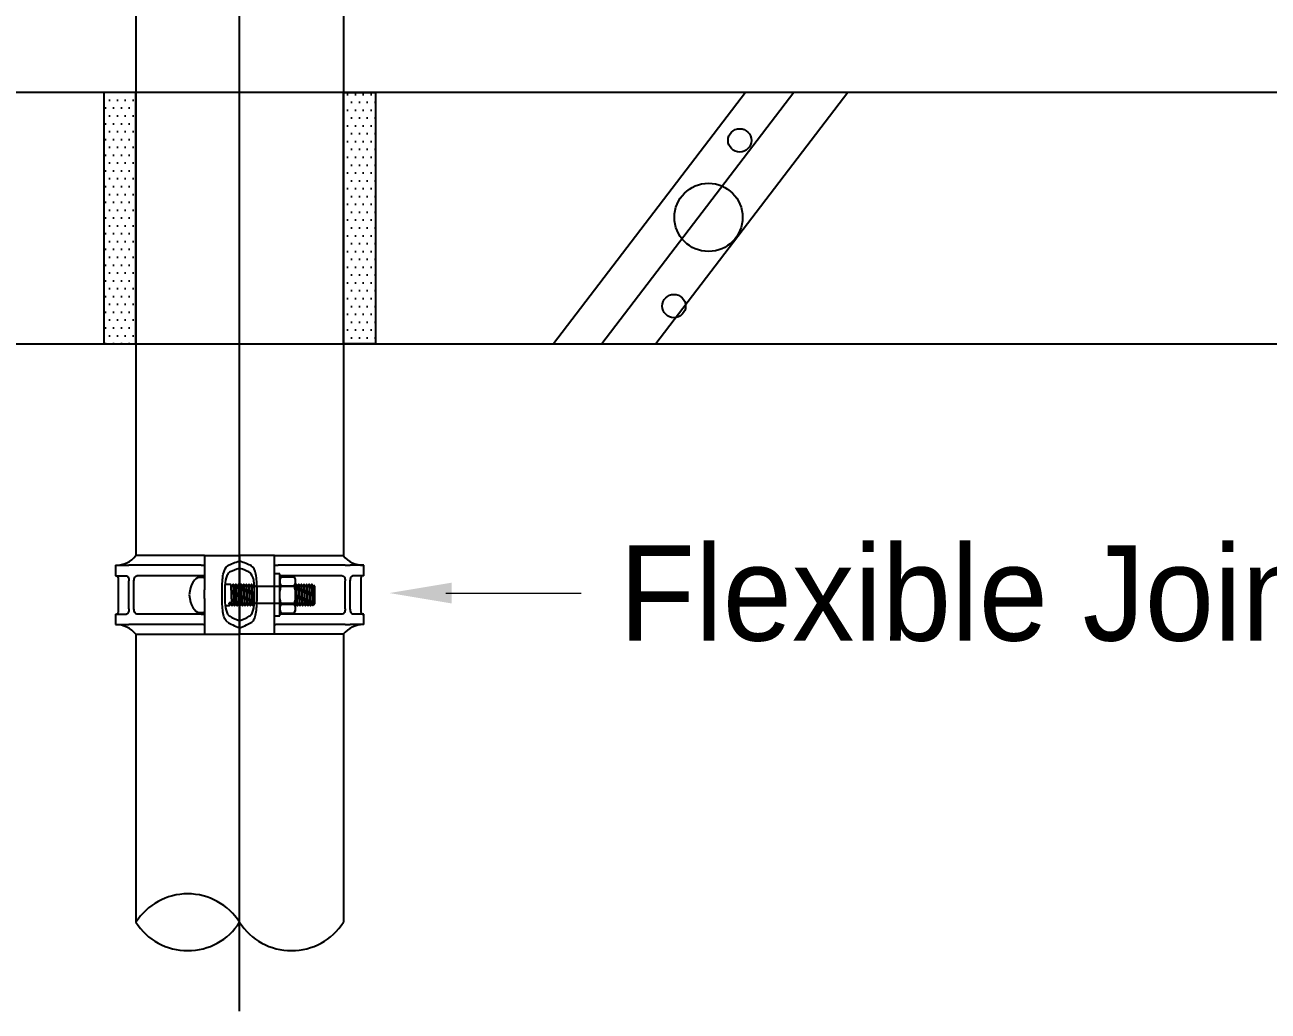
# Model space of a CAD drawing. Header units: millimetres. Extents: x 0 to 42050, y 0 to 29700.
# Drawn here: x 24042 to 25610, y 16165 to 17409 of the extents above; entities that cross this region are included whole.
import ezdxf
from ezdxf.enums import TextEntityAlignment as Align

# ---------------------------------------------------------------- set-up
doc = ezdxf.new("R2010")
doc.units = ezdxf.units.MM
doc.header["$LTSCALE"] = 50
for name, color, linetype in [('04', 8, 'Continuous'), ('2', 2, 'Continuous'), ('3', 3, 'Continuous'), ('4', 4, 'Continuous'), ('7', 7, 'Continuous'), ('BOLT', 7, 'Continuous'), ('FLEXIBLE_COUPLIN', 7, 'Continuous'), ('NUT', 7, 'Continuous'), ('WASHER', 7, 'Continuous'), ('지진분리이음', 2, 'Continuous')]:
    doc.layers.add(name, color=color, linetype=linetype)
doc.styles.add('돋움', font='')
doc.styles.get('돋움').set_extended_font_data('Dotum')

# ---------------------------------------------------------------- blocks, each defined once
blk = doc.blocks.new('지진분리이음-40A')
at = {"layer": 'BOLT', "color": 150, "linetype": 'Continuous'}
for p, q in [((11.5, 5), (10.25, 5)), ((-21.43, 2.57), (-21.5, 2.5)), ((-21.5, 2.5), (-21.5, -2.5)), ((-21.5, 2.46), (1.5, 2.46)), ((-21.5, 2.46), (1.5, 2.46)), ((-21.5, 2.46), (1.5, 2.46)), ((-21.5, 2.46), (1.5, 2.46)), ((-21.5, 2.46), (1.5, 2.46)), ((-21.5, 2.46), (1.5, 2.46)), ((-21.5, 2.46), (1.5, 2.46)), ((-21.5, 2.46), (1.5, 2.46)), ((-21.5, 2.46), (1.5, 2.46)), ((-21.5, 2.46), (1.5, 2.46)), ((-21.5, 2.46), (1.5, 2.46)), ((-21.5, 2.46), (1.5, 2.46)), ((-21.5, 2.46), (1.5, 2.46)), ((-21.5, 2.46), (1.5, 2.46)), ((-21.33, 2.66), (-21.36, 2.61)), ((-21, 3), (-21.31, 2.69)), ((-21, 3), (-21, 1.4)), ((-20.25, 3), (-20.38, 3)), ((-19.5, 3), (-19.63, 3)), ((-18.75, 3), (-18.88, 3)), ((-18, 3), (-18.13, 3)), ((-17.25, 3), (-17.38, 3)), ((-16.5, 3), (-16.63, 3)), ((-3.75, 3), (-3.88, 3)), ((-3, 3), (-3.13, 3)), ((-2.25, 3), (-2.38, 3)), ((-1.5, 3), (-1.63, 3)), ((-0.75, 3), (-0.88, 3)), ((0, 3), (-0.13, 3)), ((0.75, 3), (0.62, 3)), ((1.5, 3), (1.37, 3)), ((1.5, -3), (1.5, 3)), ((2.25, 3), (2.12, 3)), ((2.34, 2.25), (2.96, 2.25)), ((4.15, 3), (2.87, 3)), ((-21.5, -2.46), (1.5, -2.46)), ((-21.5, -2.46), (1.5, -2.46)), ((-21.5, -2.46), (1.5, -2.46)), ((-21.5, -2.46), (1.5, -2.46)), ((-21.5, -2.46), (1.5, -2.46)), ((-21.5, -2.46), (1.5, -2.46)), ((-21.5, -2.46), (1.5, -2.46)), ((-21.5, -2.46), (1.5, -2.46)), ((-21.5, -2.46), (1.5, -2.46)), ((-21.5, -2.46), (1.5, -2.46)), ((-21.5, -2.46), (1.5, -2.46)), ((-21.5, -2.46), (1.5, -2.46)), ((-21.5, -2.46), (1.5, -2.46)), ((-21.5, -2.46), (1.5, -2.46)), ((-21.5, -2.5), (-21.24, -2.76)), ((-21.23, -2.76), (-21.14, -2.61)), ((-20.75, -3), (-20.62, -3)), ((-20, -3), (-19.87, -3)), ((-19.25, -3), (-19.12, -3)), ((-18.5, -3), (-18.37, -3)), ((-17.75, -3), (-17.62, -3)), ((-17, -3), (-16.87, -3)), ((-16.25, -3), (-16.12, -3)), ((-4.2, -2.46), (1.5, -2.46)), ((-4.2, -3), (-4.12, -3)), ((-3.5, -3), (-3.37, -3)), ((-2.75, -3), (-2.62, -3)), ((-2, -3), (-1.87, -3)), ((-1.25, -3), (-1.12, -3)), ((-0.5, -3), (-0.37, -3)), ((0.25, -3), (0.38, -3)), ((1, -3), (1.13, -3)), ((1.75, -3), (1.88, -3)), ((2.5, -3), (4.2, -3)), ((10.25, -5), (11.5, -5))]:
    blk.add_line(p, q, dxfattribs=at)
for centre, radius, start, end in [((10.25, 4.75), 0.25, 90, 180), ((-21.44, 2.65), 0.0875, 271.3202, 327.8429), ((-20.69, 2.66), 0.0914, 213.3812, 326.7122), ((-19.94, 2.66), 0.0914, 213.3812, 326.7122), ((-19.19, 2.66), 0.0914, 213.3812, 326.7122), ((-18.44, 2.66), 0.0914, 213.3812, 326.7122), ((-17.69, 2.66), 0.0914, 213.3812, 326.7122), ((-16.94, 2.66), 0.0914, 213.3812, 326.7122), ((-16.19, 2.66), 0.0914, 213.3812, 326.7122), ((-4.19, 2.66), 0.0914, 265.1474, 326.7122), ((-3.44, 2.66), 0.0914, 213.3812, 326.7122), ((-2.69, 2.66), 0.0914, 213.3812, 326.7122), ((-1.94, 2.66), 0.0914, 213.3812, 326.7122), ((-1.19, 2.66), 0.0914, 213.3812, 326.7122), ((-0.44, 2.66), 0.0914, 213.3812, 326.7122), ((0.31, 2.66), 0.0914, 213.3812, 326.7122), ((1.06, 2.66), 0.0914, 213.3812, 326.7122), ((1.81, 2.66), 0.0914, 213.3812, 326.7122), ((2.56, 2.66), 0.0914, 213.3812, 326.7122), ((-21.06, -2.66), 0.0914, 33.2775, 146.629), ((-20.31, -2.66), 0.0914, 33.2775, 146.629), ((-19.56, -2.66), 0.0914, 33.2775, 146.629), ((-18.81, -2.66), 0.0914, 33.2775, 146.629), ((-18.06, -2.66), 0.0914, 33.2775, 146.629), ((-17.31, -2.66), 0.0914, 33.2775, 146.629), ((-16.56, -2.66), 0.0914, 33.2775, 146.629), ((-3.81, -2.66), 0.0914, 33.2775, 146.629), ((-3.06, -2.66), 0.0914, 33.2775, 146.629), ((-2.31, -2.66), 0.0914, 33.2775, 146.629), ((-1.56, -2.66), 0.0914, 33.2775, 146.629), ((-0.81, -2.66), 0.0914, 33.2775, 146.629), ((-0.06, -2.66), 0.0914, 33.2775, 146.629), ((0.69, -2.66), 0.0914, 33.2775, 146.629), ((1.44, -2.66), 0.0914, 33.2775, 146.629), ((2.19, -2.66), 0.0914, 33.2775, 146.629), ((10.25, -4.75), 0.25, 180, 270)]:
    blk.add_arc(centre, radius, start, end, dxfattribs=at)
for centre, start_param, end_param in [((11.5, -1.5), 1.803665, 3.141593), ((11.5, 1.5), 0, 1.337928)]:
    blk.add_ellipse(centre, major_axis=(0, -6.5), ratio=0.461538, start_param=start_param, end_param=end_param, dxfattribs=at)
for points, knots in [([(-21.38, 1.01), (-21.4, 1.61), (-21.42, 2.1), (-21.43, 2.48), (-21.43, 2.55), (-21.43, 2.57), (-21.43, 2.57), (-21.43, 2.57)], [0, 0, 0, 0, 0.5, 0.5, 0.75, 0.75, 0.7730544, 0.7730544, 0.7730544, 0.7730544]), ([(-21.23, -2.77), (-21.25, -2.75), (-21.27, -2.55), (-21.3, -1.83), (-21.32, -1.31), (-21.35, -0.15), (-21.37, 0.47), (-21.38, 1.01)], [0.6285294, 0.6285294, 0.6285294, 0.6285294, 0.75, 0.75, 0.875, 0.875, 1, 1, 1, 1]), ([(-21.33, 2.66), (-21.28, 2.75), (-21.23, 2.72), (-21.12, 2.35), (-21.06, 1.94), (-21, 1.4)], [0.126056, 0.126056, 0.126056, 0.126056, 0.5, 0.5, 1, 1, 1, 1])]:
    blk.add_open_spline(points, degree=3, knots=knots, dxfattribs=at)
for points, weights, knots in [([(-21, 3), (-20.96, 3.03), (-20.93, 2.6), (-20.87, 1.73), (-20.81, 0), (-20.75, -1.73), (-20.68, -2.6), (-20.65, -3.06), (-20.61, -2.99)], [0.933328745065, 0.928411519625, 1, 0.866025403784, 1, 0.866025403784, 1, 0.923618065451, 0.934330253075], [0, 0, 0, 0.00296858, 0.00296858, 0.00852413, 0.00852413, 0.01407969, 0.01407969, 0.01724703, 0.01724703, 0.01724703]), ([(-21, 1.4), (-20.97, 0.74), (-20.94, 0), (-20.88, -1.73), (-20.82, -2.6), (-20.79, -3), (-20.75, -3)], [0.933328745065, 0.93761388416, 1, 0.866025403784, 1, 0.933012701892, 0.933012701892], [0, 0, 0, 0.00258698, 0.00258698, 0.00814254, 0.00814254, 0.01092031, 0.01092031, 0.01092031]), ([(-20.39, 2.99), (-20.35, 3.06), (-20.32, 2.6), (-20.25, 1.73), (-20.19, 0), (-20.13, -1.73), (-20.07, -2.6), (-20.04, -3), (-20, -3)], [0.934257304384, 0.923881844422, 1, 0.866025403784, 1, 0.866025403784, 1, 0.933012701892, 0.933012701892], [0.02720835, 0.02720835, 0.02720835, 0.03036476, 0.03036476, 0.03592031, 0.03592031, 0.04147587, 0.04147587, 0.04425365, 0.04425365, 0.04425365]), ([(-20.25, 3), (-20.21, 3), (-20.18, 2.6), (-20.12, 1.73), (-20.06, 0), (-20, -1.73), (-19.93, -2.6), (-19.9, -3.06), (-19.86, -2.99)], [0.933012701892, 0.933012701892, 1, 0.866025403784, 1, 0.866025403784, 1, 0.923618065451, 0.934330253075], [0.03352413, 0.03352413, 0.03352413, 0.03630191, 0.03630191, 0.04185746, 0.04185746, 0.04741302, 0.04741302, 0.05058037, 0.05058037, 0.05058037]), ([(-19.64, 2.99), (-19.6, 3.06), (-19.57, 2.6), (-19.5, 1.73), (-19.44, 0), (-19.38, -1.73), (-19.32, -2.6), (-19.29, -3), (-19.25, -3)], [0.934257304384, 0.923881844422, 1, 0.866025403784, 1, 0.866025403784, 1, 0.933012701892, 0.933012701892], [0.06054168, 0.06054168, 0.06054168, 0.06369809, 0.06369809, 0.06925365, 0.06925365, 0.0748092, 0.0748092, 0.07758698, 0.07758698, 0.07758698]), ([(-19.5, 3), (-19.46, 3), (-19.43, 2.6), (-19.37, 1.73), (-19.31, 0), (-19.25, -1.73), (-19.18, -2.6), (-19.15, -3.06), (-19.11, -2.99)], [0.933012701892, 0.933012701892, 1, 0.866025403784, 1, 0.866025403784, 1, 0.923618065451, 0.934330253075], [0.06685746, 0.06685746, 0.06685746, 0.06963524, 0.06963524, 0.0751908, 0.0751908, 0.08074635, 0.08074635, 0.0839137, 0.0839137, 0.0839137]), ([(-18.89, 2.99), (-18.85, 3.06), (-18.82, 2.6), (-18.75, 1.73), (-18.69, 0), (-18.63, -1.73), (-18.57, -2.6), (-18.54, -3), (-18.5, -3)], [0.934257304384, 0.923881844422, 1, 0.866025403784, 1, 0.866025403784, 1, 0.933012701892, 0.933012701892], [0.09387501, 0.09387501, 0.09387501, 0.09703142, 0.09703142, 0.10258698, 0.10258698, 0.10814254, 0.10814254, 0.11092031, 0.11092031, 0.11092031]), ([(-18.75, 3), (-18.71, 3), (-18.68, 2.6), (-18.62, 1.73), (-18.56, 0), (-18.5, -1.73), (-18.43, -2.6), (-18.4, -3.06), (-18.36, -2.99)], [0.933012701892, 0.933012701892, 1, 0.866025403784, 1, 0.866025403784, 1, 0.923618065451, 0.934330253075], [0.1001908, 0.1001908, 0.1001908, 0.10296858, 0.10296858, 0.10852413, 0.10852413, 0.11407969, 0.11407969, 0.11724703, 0.11724703, 0.11724703]), ([(-18.14, 2.99), (-18.1, 3.06), (-18.07, 2.6), (-18, 1.73), (-17.94, 0), (-17.88, -1.73), (-17.82, -2.6), (-17.79, -3), (-17.75, -3)], [0.934257304384, 0.923881844422, 1, 0.866025403784, 1, 0.866025403784, 1, 0.933012701892, 0.933012701892], [0.12720835, 0.12720835, 0.12720835, 0.13036476, 0.13036476, 0.13592031, 0.13592031, 0.14147587, 0.14147587, 0.14425365, 0.14425365, 0.14425365]), ([(-18, 3), (-17.96, 3), (-17.93, 2.6), (-17.87, 1.73), (-17.81, 0), (-17.75, -1.73), (-17.68, -2.6), (-17.65, -3.06), (-17.61, -2.99)], [0.933012701892, 0.933012701892, 1, 0.866025403784, 1, 0.866025403784, 1, 0.923618065451, 0.934330253075], [0.13352413, 0.13352413, 0.13352413, 0.13630191, 0.13630191, 0.14185746, 0.14185746, 0.14741302, 0.14741302, 0.15058037, 0.15058037, 0.15058037]), ([(-17.39, 2.99), (-17.35, 3.06), (-17.32, 2.6), (-17.25, 1.73), (-17.19, 0), (-17.13, -1.73), (-17.07, -2.6), (-17.04, -3), (-17, -3)], [0.934257304384, 0.923881844422, 1, 0.866025403784, 1, 0.866025403784, 1, 0.933012701892, 0.933012701892], [0.16054168, 0.16054168, 0.16054168, 0.16369809, 0.16369809, 0.16925365, 0.16925365, 0.1748092, 0.1748092, 0.17758698, 0.17758698, 0.17758698]), ([(-17.25, 3), (-17.21, 3), (-17.18, 2.6), (-17.12, 1.73), (-17.06, 0), (-17, -1.73), (-16.93, -2.6), (-16.9, -3.06), (-16.86, -2.99)], [0.933012701892, 0.933012701892, 1, 0.866025403784, 1, 0.866025403784, 1, 0.923618065451, 0.934330253075], [0.16685746, 0.16685746, 0.16685746, 0.16963524, 0.16963524, 0.1751908, 0.1751908, 0.18074635, 0.18074635, 0.1839137, 0.1839137, 0.1839137]), ([(-16.64, 2.99), (-16.6, 3.06), (-16.57, 2.6), (-16.5, 1.73), (-16.44, 0), (-16.38, -1.73), (-16.32, -2.6), (-16.29, -3), (-16.25, -3)], [0.934257304384, 0.923881844422, 1, 0.866025403784, 1, 0.866025403784, 1, 0.933012701892, 0.933012701892], [0.19387501, 0.19387501, 0.19387501, 0.19703142, 0.19703142, 0.20258698, 0.20258698, 0.20814254, 0.20814254, 0.21092031, 0.21092031, 0.21092031]), ([(-16.5, 3), (-16.46, 3), (-16.43, 2.6), (-16.37, 1.73), (-16.31, 0), (-16.25, -1.73), (-16.18, -2.6), (-16.15, -3.06), (-16.11, -2.99)], [0.933012701892, 0.933012701892, 1, 0.866025403784, 1, 0.866025403784, 1, 0.923618065451, 0.934330253075], [0.2001908, 0.2001908, 0.2001908, 0.20296858, 0.20296858, 0.20852413, 0.20852413, 0.21407969, 0.21407969, 0.21724703, 0.21724703, 0.21724703]), ([(-3.89, 2.99), (-3.85, 3.06), (-3.82, 2.6), (-3.75, 1.73), (-3.69, 0), (-3.63, -1.73), (-3.57, -2.6), (-3.54, -3), (-3.5, -3)], [0.934257304384, 0.923881844422, 1, 0.866025403784, 1, 0.866025403784, 1, 0.933012701892, 0.933012701892], [0.76054168, 0.76054168, 0.76054168, 0.76369809, 0.76369809, 0.76925365, 0.76925365, 0.7748092, 0.7748092, 0.77758698, 0.77758698, 0.77758698]), ([(-3.75, 3), (-3.71, 3), (-3.68, 2.6), (-3.62, 1.73), (-3.56, 0), (-3.5, -1.73), (-3.43, -2.6), (-3.4, -3.06), (-3.36, -2.99)], [0.933012701892, 0.933012701892, 1, 0.866025403784, 1, 0.866025403784, 1, 0.923618065451, 0.934330253075], [0.76685746, 0.76685746, 0.76685746, 0.76963524, 0.76963524, 0.7751908, 0.7751908, 0.78074635, 0.78074635, 0.7839137, 0.7839137, 0.7839137]), ([(-3.14, 2.99), (-3.1, 3.06), (-3.07, 2.6), (-3, 1.73), (-2.94, 0), (-2.88, -1.73), (-2.82, -2.6), (-2.79, -3), (-2.75, -3)], [0.934257304384, 0.923881844422, 1, 0.866025403784, 1, 0.866025403784, 1, 0.933012701892, 0.933012701892], [0.79387501, 0.79387501, 0.79387501, 0.79703142, 0.79703142, 0.80258698, 0.80258698, 0.80814254, 0.80814254, 0.81092031, 0.81092031, 0.81092031]), ([(-3, 3), (-2.96, 3), (-2.93, 2.6), (-2.87, 1.73), (-2.81, 0), (-2.75, -1.73), (-2.68, -2.6), (-2.65, -3.06), (-2.61, -2.99)], [0.933012701892, 0.933012701892, 1, 0.866025403784, 1, 0.866025403784, 1, 0.923618065451, 0.934330253075], [0.8001908, 0.8001908, 0.8001908, 0.80296858, 0.80296858, 0.80852413, 0.80852413, 0.81407969, 0.81407969, 0.81724703, 0.81724703, 0.81724703]), ([(-2.39, 2.99), (-2.35, 3.06), (-2.32, 2.6), (-2.25, 1.73), (-2.19, 0), (-2.13, -1.73), (-2.07, -2.6), (-2.04, -3), (-2, -3)], [0.934257304384, 0.923881844422, 1, 0.866025403784, 1, 0.866025403784, 1, 0.933012701892, 0.933012701892], [0.82720835, 0.82720835, 0.82720835, 0.83036476, 0.83036476, 0.83592031, 0.83592031, 0.84147587, 0.84147587, 0.84425365, 0.84425365, 0.84425365]), ([(-2.25, 3), (-2.21, 3), (-2.18, 2.6), (-2.12, 1.73), (-2.06, 0), (-2, -1.73), (-1.93, -2.6), (-1.9, -3.06), (-1.86, -2.99)], [0.933012701892, 0.933012701892, 1, 0.866025403784, 1, 0.866025403784, 1, 0.923618065451, 0.934330253075], [0.83352413, 0.83352413, 0.83352413, 0.83630191, 0.83630191, 0.84185746, 0.84185746, 0.84741302, 0.84741302, 0.85058037, 0.85058037, 0.85058037]), ([(-1.64, 2.99), (-1.6, 3.06), (-1.57, 2.6), (-1.5, 1.73), (-1.44, 0), (-1.38, -1.73), (-1.32, -2.6), (-1.29, -3), (-1.25, -3)], [0.934257304384, 0.923881844422, 1, 0.866025403784, 1, 0.866025403784, 1, 0.933012701892, 0.933012701892], [0.86054168, 0.86054168, 0.86054168, 0.86369809, 0.86369809, 0.86925365, 0.86925365, 0.8748092, 0.8748092, 0.87758698, 0.87758698, 0.87758698]), ([(-1.5, 3), (-1.46, 3), (-1.43, 2.6), (-1.37, 1.73), (-1.31, 0), (-1.25, -1.73), (-1.18, -2.6), (-1.15, -3.06), (-1.11, -2.99)], [0.933012701892, 0.933012701892, 1, 0.866025403784, 1, 0.866025403784, 1, 0.923618065451, 0.934330253075], [0.86685746, 0.86685746, 0.86685746, 0.86963524, 0.86963524, 0.8751908, 0.8751908, 0.88074635, 0.88074635, 0.8839137, 0.8839137, 0.8839137]), ([(-0.89, 2.99), (-0.85, 3.06), (-0.82, 2.6), (-0.75, 1.73), (-0.69, 0), (-0.63, -1.73), (-0.57, -2.6), (-0.54, -3), (-0.5, -3)], [0.934257304384, 0.923881844422, 1, 0.866025403784, 1, 0.866025403784, 1, 0.933012701892, 0.933012701892], [0.89387501, 0.89387501, 0.89387501, 0.89703142, 0.89703142, 0.90258698, 0.90258698, 0.90814254, 0.90814254, 0.91092031, 0.91092031, 0.91092031]), ([(-0.75, 3), (-0.71, 3), (-0.68, 2.6), (-0.62, 1.73), (-0.56, 0), (-0.5, -1.73), (-0.43, -2.6), (-0.4, -3.06), (-0.36, -2.99)], [0.933012701892, 0.933012701892, 1, 0.866025403784, 1, 0.866025403784, 1, 0.923618065451, 0.934330253075], [0.9001908, 0.9001908, 0.9001908, 0.90296858, 0.90296858, 0.90852413, 0.90852413, 0.91407969, 0.91407969, 0.91724703, 0.91724703, 0.91724703]), ([(-0.14, 2.99), (-0.1, 3.06), (-0.07, 2.6), (0, 1.73), (0.06, 0), (0.12, -1.73), (0.18, -2.6), (0.21, -3), (0.25, -3)], [0.934257304384, 0.923881844422, 1, 0.866025403784, 1, 0.866025403784, 1, 0.933012701892, 0.933012701892], [0.92720835, 0.92720835, 0.92720835, 0.93036476, 0.93036476, 0.93592031, 0.93592031, 0.94147587, 0.94147587, 0.94425365, 0.94425365, 0.94425365]), ([(0, 3), (0.04, 3), (0.07, 2.6), (0.13, 1.73), (0.19, 0), (0.25, -1.73), (0.32, -2.6), (0.35, -3.06), (0.39, -2.99)], [0.933012701892, 0.933012701892, 1, 0.866025403784, 1, 0.866025403784, 1, 0.923618065451, 0.934330253075], [0.93352413, 0.93352413, 0.93352413, 0.93630191, 0.93630191, 0.94185746, 0.94185746, 0.94741302, 0.94741302, 0.95058037, 0.95058037, 0.95058037]), ([(0.61, 2.99), (0.65, 3.06), (0.68, 2.6), (0.75, 1.73), (0.81, 0), (0.87, -1.73), (0.93, -2.6), (0.96, -3), (1, -3)], [0.934257304384, 0.923881844422, 1, 0.866025403784, 1, 0.866025403784, 1, 0.933012701892, 0.933012701892], [0.96054168, 0.96054168, 0.96054168, 0.96369809, 0.96369809, 0.96925365, 0.96925365, 0.9748092, 0.9748092, 0.97758698, 0.97758698, 0.97758698]), ([(0.75, 3), (0.79, 3), (0.82, 2.6), (0.88, 1.73), (0.94, 0), (1, -1.73), (1.07, -2.6), (1.1, -3.06), (1.14, -2.99)], [0.933012701892, 0.933012701892, 1, 0.866025403784, 1, 0.866025403784, 1, 0.923618065451, 0.934330253075], [0.96685746, 0.96685746, 0.96685746, 0.96963524, 0.96963524, 0.9751908, 0.9751908, 0.98074635, 0.98074635, 0.9839137, 0.9839137, 0.9839137]), ([(1.36, 2.99), (1.4, 3.06), (1.43, 2.6), (1.46, 2.17), (1.5, 1.4)], [0.934257304384, 0.923881844422, 1, 0.928411519625, 0.933328745065], [0.993875015, 0.993875015, 0.993875015, 0.997031424, 0.997031424, 1, 1, 1]), ([(1.5, 3), (1.54, 3), (1.57, 2.6), (1.63, 1.73), (1.69, 0), (1.75, -1.73), (1.82, -2.6), (1.85, -3.06), (1.89, -2.99)], [0.933012701892, 0.933012782955, 1, 0.866025403784, 1, 0.866025403784, 1, 0.923618065451, 0.934330253075], [0.0051023, 0.0051023, 0.0051023, 0.0793839, 0.0793839, 0.2279472, 0.2279472, 0.3765106, 0.3765106, 0.4612099, 0.4612099, 0.4612099]), ([(1.5, 1.4), (1.53, 0.74), (1.56, 0), (1.62, -1.73), (1.68, -2.6), (1.71, -3), (1.75, -3)], [0.933328745065, 0.93761388416, 1, 0.866025403784, 1, 0.933012701892, 0.933012701892], [0, 0, 0, 0.0399278, 0.0399278, 0.1256731, 0.1256731, 0.1685458, 0.1685458, 0.1685458]), ([(2.11, 2.99), (2.15, 3.06), (2.18, 2.6), (2.25, 1.73), (2.31, 0), (2.37, -1.73), (2.43, -2.6), (2.46, -3), (2.5, -3)], [0.934257304384, 0.923881844422, 1, 0.866025403784, 1, 0.866025403784, 1, 0.933012701892, 0.933012701892], [0.4199378, 0.4199378, 0.4199378, 0.4686543, 0.4686543, 0.5543996, 0.5543996, 0.6401449, 0.6401449, 0.6830175, 0.6830175, 0.6830175]), ([(2.25, 3), (2.29, 3), (2.32, 2.6), (2.33, 2.45), (2.34, 2.25)], [0.933012701892, 0.933012701892, 1, 0.973634922745, 0.957646697793], [0.8964823, 0.8964823, 0.8964823, 0.970764, 0.970764, 1, 1, 1]), ([(2.86, 2.99), (2.9, 3.06), (2.93, 2.6), (2.94, 2.45), (2.96, 2.25)], [0.934257304384, 0.923881844422, 1, 0.97363492264, 0.957646697666], [0.93440955, 0.93440955, 0.93440955, 0.98312605, 0.98312605, 1, 1, 1]), ([(-4.25, -1.37), (-4.21, -2.15), (-4.18, -2.6), (-4.15, -3.06), (-4.11, -2.99)], [0.933618908008, 0.926640252616, 1, 0.923618065451, 0.934330253075], [0.744370995, 0.744370995, 0.744370995, 0.747413021, 0.747413021, 0.750580368, 0.750580368, 0.750580368])]:
    blk.add_rational_spline(points, weights, degree=2, knots=knots, dxfattribs=at)
for points in [[(-20.75, 2.56), (-20.82, 2.68), (-20.9, 2.81), (-20.97, 2.93)], [(-20.39, 2.99), (-20.46, 2.86), (-20.54, 2.74), (-20.61, 2.61)], [(-20, 2.56), (-20.07, 2.68), (-20.15, 2.81), (-20.22, 2.93)], [(-19.64, 2.99), (-19.71, 2.86), (-19.79, 2.74), (-19.86, 2.61)], [(-19.25, 2.56), (-19.32, 2.68), (-19.4, 2.81), (-19.47, 2.93)], [(-18.89, 2.99), (-18.96, 2.86), (-19.04, 2.74), (-19.11, 2.61)], [(-18.5, 2.56), (-18.57, 2.68), (-18.65, 2.81), (-18.72, 2.93)], [(-18.14, 2.99), (-18.21, 2.86), (-18.29, 2.74), (-18.36, 2.61)], [(-17.75, 2.56), (-17.82, 2.68), (-17.9, 2.81), (-17.97, 2.93)], [(-17.39, 2.99), (-17.46, 2.86), (-17.54, 2.74), (-17.61, 2.61)], [(-17, 2.56), (-17.07, 2.68), (-17.15, 2.81), (-17.22, 2.93)], [(-16.64, 2.99), (-16.71, 2.86), (-16.79, 2.74), (-16.86, 2.61)], [(-16.25, 2.56), (-16.32, 2.68), (-16.4, 2.81), (-16.47, 2.93)], [(-16, 2.8), (-16.04, 2.74), (-16.07, 2.67), (-16.11, 2.61)], [(-3.89, 2.99), (-3.96, 2.86), (-4.04, 2.74), (-4.11, 2.61)], [(-3.5, 2.56), (-3.57, 2.68), (-3.65, 2.81), (-3.72, 2.93)], [(-3.14, 2.99), (-3.21, 2.86), (-3.29, 2.74), (-3.36, 2.61)], [(-2.75, 2.56), (-2.82, 2.68), (-2.9, 2.81), (-2.97, 2.93)], [(-2.39, 2.99), (-2.46, 2.86), (-2.54, 2.74), (-2.61, 2.61)], [(-2, 2.56), (-2.07, 2.68), (-2.15, 2.81), (-2.22, 2.93)], [(-1.64, 2.99), (-1.71, 2.86), (-1.79, 2.74), (-1.86, 2.61)], [(-1.25, 2.56), (-1.32, 2.68), (-1.4, 2.81), (-1.47, 2.93)], [(-0.89, 2.99), (-0.96, 2.86), (-1.04, 2.74), (-1.11, 2.61)], [(-0.5, 2.56), (-0.57, 2.68), (-0.65, 2.81), (-0.72, 2.93)], [(-0.14, 2.99), (-0.21, 2.86), (-0.29, 2.74), (-0.36, 2.61)], [(0.25, 2.56), (0.18, 2.68), (0.1, 2.81), (0.03, 2.93)], [(0.61, 2.99), (0.54, 2.86), (0.46, 2.74), (0.39, 2.61)], [(1, 2.56), (0.93, 2.68), (0.85, 2.81), (0.78, 2.93)], [(1.36, 2.99), (1.29, 2.86), (1.21, 2.74), (1.14, 2.61)], [(1.75, 2.56), (1.68, 2.68), (1.6, 2.81), (1.53, 2.93)], [(2.11, 2.99), (2.04, 2.86), (1.96, 2.74), (1.89, 2.61)], [(2.5, 2.56), (2.43, 2.68), (2.35, 2.81), (2.28, 2.93)], [(2.86, 2.99), (2.79, 2.86), (2.71, 2.74), (2.64, 2.61)], [(-20.99, -2.61), (-20.91, -2.74), (-20.84, -2.86), (-20.76, -2.99)], [(-20.61, -2.99), (-20.54, -2.86), (-20.46, -2.74), (-20.39, -2.61)], [(-20.24, -2.61), (-20.16, -2.74), (-20.09, -2.86), (-20.01, -2.99)], [(-19.86, -2.99), (-19.79, -2.86), (-19.71, -2.74), (-19.64, -2.61)], [(-19.49, -2.61), (-19.41, -2.74), (-19.34, -2.86), (-19.26, -2.99)], [(-19.11, -2.99), (-19.04, -2.86), (-18.96, -2.74), (-18.89, -2.61)], [(-18.74, -2.61), (-18.66, -2.74), (-18.59, -2.86), (-18.51, -2.99)], [(-18.36, -2.99), (-18.29, -2.86), (-18.21, -2.74), (-18.14, -2.61)], [(-17.99, -2.61), (-17.91, -2.74), (-17.84, -2.86), (-17.76, -2.99)], [(-17.61, -2.99), (-17.54, -2.86), (-17.46, -2.74), (-17.39, -2.61)], [(-17.24, -2.61), (-17.16, -2.74), (-17.09, -2.86), (-17.01, -2.99)], [(-16.86, -2.99), (-16.79, -2.86), (-16.71, -2.74), (-16.64, -2.61)], [(-16.49, -2.61), (-16.41, -2.74), (-16.34, -2.86), (-16.26, -2.99)], [(-16.11, -2.99), (-16.07, -2.93), (-16.04, -2.86), (-16, -2.8)], [(-4.11, -2.99), (-4.04, -2.86), (-3.96, -2.74), (-3.89, -2.61)], [(-3.74, -2.61), (-3.66, -2.74), (-3.59, -2.86), (-3.51, -2.99)], [(-3.36, -2.99), (-3.29, -2.86), (-3.21, -2.74), (-3.14, -2.61)], [(-2.99, -2.61), (-2.91, -2.74), (-2.84, -2.86), (-2.76, -2.99)], [(-2.61, -2.99), (-2.54, -2.86), (-2.46, -2.74), (-2.39, -2.61)], [(-2.24, -2.61), (-2.16, -2.74), (-2.09, -2.86), (-2.01, -2.99)], [(-1.86, -2.99), (-1.79, -2.86), (-1.71, -2.74), (-1.64, -2.61)], [(-1.49, -2.61), (-1.41, -2.74), (-1.34, -2.86), (-1.26, -2.99)], [(-1.11, -2.99), (-1.04, -2.86), (-0.96, -2.74), (-0.89, -2.61)], [(-0.74, -2.61), (-0.66, -2.74), (-0.59, -2.86), (-0.51, -2.99)], [(-0.36, -2.99), (-0.29, -2.86), (-0.21, -2.74), (-0.14, -2.61)], [(0.01, -2.61), (0.09, -2.74), (0.16, -2.86), (0.24, -2.99)], [(0.39, -2.99), (0.46, -2.86), (0.54, -2.74), (0.61, -2.61)], [(0.76, -2.61), (0.84, -2.74), (0.91, -2.86), (0.99, -2.99)], [(1.14, -2.99), (1.21, -2.86), (1.29, -2.74), (1.36, -2.61)], [(1.51, -2.61), (1.59, -2.74), (1.66, -2.86), (1.74, -2.99)], [(1.89, -2.99), (1.96, -2.86), (2.04, -2.74), (2.11, -2.61)], [(2.26, -2.61), (2.34, -2.74), (2.41, -2.86), (2.49, -2.99)]]:
    blk.add_open_spline(points, degree=3, dxfattribs=at)
at = {"layer": 'FLEXIBLE_COUPLIN', "color": 150, "linetype": 'Continuous'}
for p, q in [((-29.7, 11.25), (-10, 11.25)), ((-10, 11.25), (0, 11.25)), ((-10, 11.25), (-10, 7.74)), ((0, 11.25), (0, 9.38)), ((10, 11.25), (0, 11.25)), ((0, 9.38), (0, 11.25)), ((29.7, 11.25), (10, 11.25)), ((10, 7.74), (10, 11.25)), ((-35.55, 8.5), (-31.69, 8.5)), ((-35.55, 8.5), (-35.55, 5.5)), ((-30.23, 8.5), (-31.69, 8.5)), ((-30.23, 8.5), (-11.03, 8.5)), ((-10, 7.74), (-10, 1)), ((0, 7.29), (-0.12, 7.26)), ((0, 9.38), (0, 7.29)), ((0, 9.38), (0, 7.29)), ((0, 7.29), (0, 5.81)), ((0.12, 7.26), (0, 7.29)), ((0, 7.29), (0, 5.81)), ((10, 1), (10, 7.74)), ((11.03, 8.5), (30.23, 8.5)), ((30.23, 8.5), (31.69, 8.5)), ((35.55, 8.5), (31.69, 8.5)), ((35.55, 5.5), (35.55, 8.5)), ((-35.55, 5.5), (-32.34, 5.5)), ((-34.8, 5), (-34.8, -5)), ((-31.69, 4), (-31.69, -4)), ((-30.23, 4), (-30.23, -4)), ((-29.41, 5.5), (-11.5, 5.5)), ((0, 6.55), (0, 5.62)), ((0, 5.81), (0, 3)), ((0, 5.81), (0, 3)), ((11.03, 5.5), (10.58, 5.5)), ((11.03, 5.5), (29.41, 5.5)), ((30.23, 4), (30.23, -4)), ((31.69, 4), (31.69, -4)), ((35.55, 5.5), (32.34, 5.5)), ((34.8, -5), (34.8, 5)), ((-10, 1), (-10, -1.5)), ((-5, 1), (-5, -1.5)), ((-4.25, 1.28), (-4.25, -1.74)), ((4.25, -1.74), (4.25, 1.28)), ((5, 1), (5, -1.5)), ((10, 1), (10, -1.5)), ((-10, -1.5), (-10, -8.31)), ((0, -2.59), (0, -6.11)), ((0, -2.59), (0, -6.11)), ((10, -8.31), (10, -1.5)), ((-35.55, -5.5), (-32.34, -5.5)), ((-35.55, -5.5), (-35.55, -8.5)), ((-29.41, -5.5), (-11.5, -5.5)), ((0, -6.11), (0, -7.59)), ((0, -6.11), (0, -7.59)), ((10.58, -5.5), (11.03, -5.5)), ((11.03, -5.5), (29.41, -5.5)), ((35.55, -5.5), (32.34, -5.5)), ((35.55, -8.5), (35.55, -5.5)), ((-35.55, -8.5), (-31.69, -8.5)), ((-30.23, -8.5), (-31.69, -8.5)), ((-30.23, -8.5), (-11.03, -8.5)), ((-10, -8.31), (-10, -11.25)), ((-0.08, -7.57), (0, -7.59)), ((0, -7.59), (0.08, -7.57)), ((0, -7.59), (0, -9.65)), ((0, -7.59), (0, -9.65)), ((0, -9.65), (0, -11.25)), ((0, -11.25), (0, -9.65)), ((10, -11.25), (10, -8.31)), ((11.03, -8.5), (30.23, -8.5)), ((30.23, -8.5), (31.69, -8.5)), ((35.55, -8.5), (31.69, -8.5)), ((-10, -11.25), (-29.7, -11.25)), ((-10, -11.25), (0, -11.25)), ((10, -11.25), (0, -11.25)), ((10, -11.25), (29.7, -11.25))]:
    blk.add_line(p, q, dxfattribs=at)
for centre, radius, start, end in [((-35.5, 16), 7.5, 270.3498, 320.7049), ((35.5, 16), 7.5, 219.2951, 269.6502), ((-35.3, 5), 0.5, 360, 90), ((10.5, 5), 0.5, 123.2638, 180), ((10.54, 4.85), 0.649, 86.6808, 119.297), ((35.3, 5), 0.5, 90, 180), ((-35.3, -5), 0.5, 270, 360), ((10.5, -5), 0.5, 180, 236.7362), ((10.54, -4.85), 0.649, 240.703, 273.3192), ((35.3, -5), 0.5, 180, 270), ((-35.5, -16), 7.5, 39.2951, 89.6502), ((35.5, -16), 7.5, 90.3498, 140.7049)]:
    blk.add_arc(centre, radius, start, end, dxfattribs=at)
for centre, major_axis, ratio, start_param, end_param in [((19.58, 5.06), (-25, 0), 0.277686, -0.670705, -0.396965), ((19.58, 2.99), (-25, 0), 0.277686, -0.663, -0.464556), ((-19.58, 5.06), (25, 0), 0.277686, 0.396965, 0.670705), ((-19.58, 2.99), (25, 0), 0.277686, 0.464556, 0.663), ((19.58, -3.9), (-25, 0), 0.237675, 0.4727, 0.665769), ((-19.58, -3.9), (25, 0), 0.237675, -0.665769, -0.4727), ((19.58, -5.95), (-25, 0), 0.237675, 0.40802, 0.670705), ((-19.58, -5.95), (25, 0), 0.237675, -0.670705, -0.40802)]:
    blk.add_ellipse(centre, major_axis=major_axis, ratio=ratio, start_param=start_param, end_param=end_param, dxfattribs=at)
for points, knots in [([(-11.03, 8.5), (-10.88, 8.5), (-10.74, 8.5), (-10.48, 8.5), (-10.37, 8.5), (-10.24, 8.51), (-10.2, 8.51), (-10.13, 8.52), (-10.1, 8.52), (-10.05, 8.54), (-10.03, 8.54), (-10.01, 8.56), (-10, 8.57), (-10, 8.58)], [0, 0, 0, 0, 0.25, 0.25, 0.5, 0.5, 0.625, 0.625, 0.75, 0.75, 0.875, 0.875, 1, 1, 1, 1]), ([(-3.47, 7.74), (-3.76, 7.55), (-4.01, 7.25), (-4.41, 6.42), (-4.56, 5.91), (-4.8, 4.69), (-4.88, 4.02), (-4.98, 2.55), (-5, 1.78), (-5, 1)], [0, 0, 0, 0, 0.25, 0.25, 0.5, 0.5, 0.75, 0.75, 1, 1, 1, 1]), ([(3.47, 7.74), (3.76, 7.55), (4.01, 7.25), (4.41, 6.42), (4.56, 5.91), (4.8, 4.69), (4.88, 4.02), (4.98, 2.55), (5, 1.78), (5, 1)], [0, 0, 0, 0, 0.25, 0.25, 0.5, 0.5, 0.75, 0.75, 1, 1, 1, 1]), ([(10, 8.58), (10, 8.56), (10.02, 8.54), (10.12, 8.52), (10.19, 8.51), (10.33, 8.51), (10.38, 8.5), (10.49, 8.5), (10.55, 8.5), (10.67, 8.5), (10.74, 8.5), (10.88, 8.5), (10.95, 8.5), (11.03, 8.5)], [0, 0, 0, 0, 0.25, 0.25, 0.5, 0.5, 0.625, 0.625, 0.75, 0.75, 0.875, 0.875, 1, 1, 1, 1]), ([(-32.34, 5.5), (-32.18, 5.5), (-32.01, 5.34), (-31.77, 4.79), (-31.69, 4.4), (-31.69, 4)], [0, 0, 0, 0, 0.5, 0.5, 1, 1, 1, 1]), ([(-30.23, 4), (-30.23, 4.4), (-30.14, 4.78), (-29.85, 5.34), (-29.64, 5.5), (-29.41, 5.5)], [0, 0, 0, 0, 0.5, 0.5, 1, 1, 1, 1]), ([(-2.77, 6.1), (-3.01, 5.96), (-3.23, 5.75), (-3.61, 5.17), (-3.76, 4.8), (-4.13, 3.52), (-4.25, 2.41), (-4.25, 1.28)], [0, 0, 0, 0, 0.25, 0.25, 0.5, 0.5, 1, 1, 1, 1]), ([(4.25, 1.28), (4.25, 2.41), (4.13, 3.51), (3.76, 4.8), (3.6, 5.17), (3.23, 5.75), (3.01, 5.96), (2.77, 6.1)], [0, 0, 0, 0, 0.5, 0.5, 0.75, 0.75, 1, 1, 1, 1]), ([(29.41, 5.5), (29.64, 5.5), (29.85, 5.34), (30.14, 4.79), (30.23, 4.4), (30.23, 4)], [0, 0, 0, 0, 0.5, 0.5, 1, 1, 1, 1]), ([(31.69, 4), (31.69, 4.4), (31.77, 4.78), (32.01, 5.34), (32.18, 5.5), (32.34, 5.5)], [0, 0, 0, 0, 0.5, 0.5, 1, 1, 1, 1]), ([(-5, -1.5), (-5, -2.3), (-4.98, -3.09), (-4.87, -4.6), (-4.79, -5.29), (-4.41, -7.14), (-3.99, -7.97), (-3.36, -8.31)], [0, 0, 0, 0, 0.25, 0.25, 0.5, 0.5, 1, 1, 1, 1]), ([(-4.25, -1.74), (-4.25, -2.32), (-4.22, -2.89), (-4.09, -3.98), (-3.99, -4.47), (-3.6, -5.78), (-3.19, -6.36), (-2.67, -6.6)], [0, 0, 0, 0, 0.25, 0.25, 0.5, 0.5, 1, 1, 1, 1]), ([(2.67, -6.6), (2.93, -6.48), (3.16, -6.28), (3.56, -5.71), (3.73, -5.35), (4.13, -4.04), (4.25, -2.91), (4.25, -1.74)], [0, 0, 0, 0, 0.25, 0.25, 0.5, 0.5, 1, 1, 1, 1]), ([(5, -1.5), (5, -2.3), (4.98, -3.09), (4.87, -4.6), (4.79, -5.29), (4.41, -7.14), (3.99, -7.97), (3.36, -8.31)], [0, 0, 0, 0, 0.25, 0.25, 0.5, 0.5, 1, 1, 1, 1]), ([(-31.69, -4), (-31.69, -4.4), (-31.77, -4.78), (-32.01, -5.34), (-32.18, -5.5), (-32.34, -5.5)], [0, 0, 0, 0, 0.5, 0.5, 1, 1, 1, 1]), ([(-29.41, -5.5), (-29.64, -5.5), (-29.85, -5.34), (-30.14, -4.79), (-30.23, -4.4), (-30.23, -4)], [0, 0, 0, 0, 0.5, 0.5, 1, 1, 1, 1]), ([(30.23, -4), (30.23, -4.4), (30.14, -4.78), (29.85, -5.34), (29.64, -5.5), (29.41, -5.5)], [0, 0, 0, 0, 0.5, 0.5, 1, 1, 1, 1]), ([(32.34, -5.5), (32.18, -5.5), (32.01, -5.34), (31.77, -4.79), (31.69, -4.4), (31.69, -4)], [0, 0, 0, 0, 0.5, 0.5, 1, 1, 1, 1]), ([(-10, -8.58), (-10, -8.56), (-10.02, -8.54), (-10.12, -8.52), (-10.19, -8.51), (-10.33, -8.51), (-10.38, -8.5), (-10.49, -8.5), (-10.55, -8.5), (-10.67, -8.5), (-10.74, -8.5), (-10.88, -8.5), (-10.95, -8.5), (-11.03, -8.5)], [0, 0, 0, 0, 0.25, 0.25, 0.5, 0.5, 0.625, 0.625, 0.75, 0.75, 0.875, 0.875, 1, 1, 1, 1]), ([(11.03, -8.5), (10.88, -8.5), (10.74, -8.5), (10.48, -8.5), (10.37, -8.5), (10.24, -8.51), (10.2, -8.51), (10.13, -8.52), (10.1, -8.52), (10.05, -8.54), (10.03, -8.54), (10.01, -8.56), (10, -8.57), (10, -8.58)], [0, 0, 0, 0, 0.25, 0.25, 0.5, 0.5, 0.625, 0.625, 0.75, 0.75, 0.875, 0.875, 1, 1, 1, 1])]:
    blk.add_open_spline(points, degree=3, knots=knots, dxfattribs=at)
at = {"layer": 'NUT', "color": 150, "linetype": 'Continuous'}
for p, q in [((-15.6, 5.2), (-16, 4.5)), ((-16, 4.5), (-16, 3.9)), ((-16, 3.9), (-16, 0)), ((-11.9, 5.2), (-15.6, 5.2)), ((-11.5, 4.5), (-11.9, 5.2)), ((-11.5, 3.9), (-11.5, 0)), ((-16, 0), (-16, -3.9)), ((-11.9, 2.6), (-15.6, 2.6)), ((-11.9, -2.6), (-15.6, -2.6)), ((-16, -3.9), (-16, -4.5)), ((-16, -4.5), (-15.6, -5.2)), ((-11.9, -5.2), (-15.6, -5.2)), ((-11.9, -5.2), (-11.5, -4.5))]:
    blk.add_line(p, q, dxfattribs=at)
for centre, radius, start, end in [((-13.46, 3.82), 2.54, 147.28, 178.3358), ((-13.41, 3.99), 2.6, 182.0046, 212.3796), ((-14.09, 3.81), 2.6, 2.0046, 32.3796), ((-14.04, 3.97), 2.54, 327.28, 358.3358), ((-13.46, -3.97), 2.54, 147.28, 178.3358), ((-14.09, -3.99), 2.6, 2.0046, 32.3796), ((-13.41, -3.81), 2.6, 182.0046, 212.3796), ((-14.04, -3.82), 2.54, 327.28, 358.3358)]:
    blk.add_arc(centre, radius, start, end, dxfattribs=at)
for points in [[(-16, 0), (-16, 0.44), (-15.96, 0.88), (-15.82, 1.74), (-15.72, 2.18), (-15.6, 2.6)], [(-15.6, -2.6), (-15.72, -2.18), (-15.82, -1.75), (-15.96, -0.88), (-16, -0.44), (-16, 0)], [(-11.9, 2.6), (-11.78, 2.18), (-11.68, 1.74), (-11.54, 0.88), (-11.5, 0.44), (-11.5, 0)], [(-11.5, 0), (-11.5, -0.44), (-11.54, -0.88), (-11.68, -1.75), (-11.78, -2.18), (-11.9, -2.6)]]:
    blk.add_open_spline(points, degree=3, knots=[0, 0, 0, 0, 0.5, 0.5, 1, 1, 1, 1], dxfattribs=at)
at = {"layer": 'WASHER', "color": 150, "linetype": 'Continuous'}
for p, q in [((-11.5, 6), (-11.5, 3.9)), ((-10, 6), (-11.5, 6)), ((-11.5, 0), (-11.5, -6)), ((-11.5, -6), (-10, -6))]:
    blk.add_line(p, q, dxfattribs=at)

msp = doc.modelspace()

# ---------------------------------------------------------------- hatches: boundary and pattern name
at = {"layer": '04'}
h = msp.add_hatch(dxfattribs=at)
h.set_pattern_fill('DOTS', color=256, scale=158.4, angle=360)
h.set_pattern_definition([(360, (-102041.822, 22214.111), (4.95, 9.9), [0, -9.9])])
h.paths.add_polyline_path([(24141.2, 17006.5), (24181.7, 17006.5), (24181.7, 17323.3), (24141.2, 17323.3)])
h = msp.add_hatch(dxfattribs=at)
h.set_pattern_fill('DOTS', color=256, scale=158.4, angle=360)
h.set_pattern_definition([(360, (-356889.425, 62068.922), (4.95, 9.9), [0, -9.9])])
h.paths.add_polyline_path([(24483.9, 17006.5), (24443.4, 17006.5), (24443.4, 17323.3), (24483.9, 17323.3)])

# ---------------------------------------------------------------- linework, layer by layer
at = {"layer": '04', "elevation": 0}
for points in [[(24141.2, 17006.5), (24181.7, 17006.5), (24181.7, 17323.3), (24141.2, 17323.3)], [(24483.9, 17006.5), (24443.4, 17006.5), (24443.4, 17323.3), (24483.9, 17323.3)]]:
    msp.add_lwpolyline(points, close=True, dxfattribs=at)
at = {"layer": '2'}
msp.add_line((24312.5, 16737.8), (24312.5, 16643.7), dxfattribs=at)
at = {"layer": '2', "color": 2, "lineweight": 0}
msp.add_line((24572.8, 16692.1), (24743.1, 16692.1), dxfattribs=at)
msp.add_solid([(24579.9, 16679), (24579.9, 16705.2), (24501.5, 16692.1)], dxfattribs=at)
at = {"layer": '3'}
for p, q in [((24181.7, 17590.5), (24181.7, 16739.2)), ((24443.4, 17590.5), (24443.4, 16739.2)), ((24181.7, 16640.1), (24181.7, 16277)), ((24443.4, 16640.1), (24443.4, 16277))]:
    msp.add_line(p, q, dxfattribs=at)
for centre, start, end in [((24247.1, 16235.1), 32.6308, 147.3692), ((24247.1, 16318.9), 212.6308, 327.3692), ((24378, 16318.9), 212.6308, 327.3692)]:
    msp.add_arc(centre, 77.7, start, end, dxfattribs=at)
at = {"layer": '4'}
for p, q in [((24312.5, 16165), (24312.5, 18429.6)), ((26375.9, 17323.3), (22107.6, 17323.3)), ((24950.5, 17323.3), (24708.2, 17006.5)), ((25011.6, 17323.3), (24769.2, 17006.5)), ((25079.7, 17323.3), (24837.3, 17006.5)), ((22107.6, 17006.5), (26375.9, 17006.5))]:
    msp.add_line(p, q, dxfattribs=at)
for centre, radius in [((24943.2, 17262.9), 14.7), ((24903.9, 17165.8), 43), ((24860.3, 17054), 14.7)]:
    msp.add_circle(centre, radius, dxfattribs=at)

# ---------------------------------------------------------------- block references
at = {"layer": '지진분리이음', "color": 150, "xscale": 4.405333331944147, "yscale": 4.405333331944147, "zscale": 4.405333331944147, "rotation": 180}
msp.add_blockref('지진분리이음-40A', (24312.5, 16689.7), dxfattribs=at)

# ---------------------------------------------------------------- texts
at = {"layer": '7', "lineweight": 0, "style": '돋움'}
msp.add_text('Flexible Joint - XGQT2', height=120, dxfattribs=at).set_placement((24791.1, 16692.1), align=Align.MIDDLE_LEFT)

doc.saveas('drawing.dxf')
